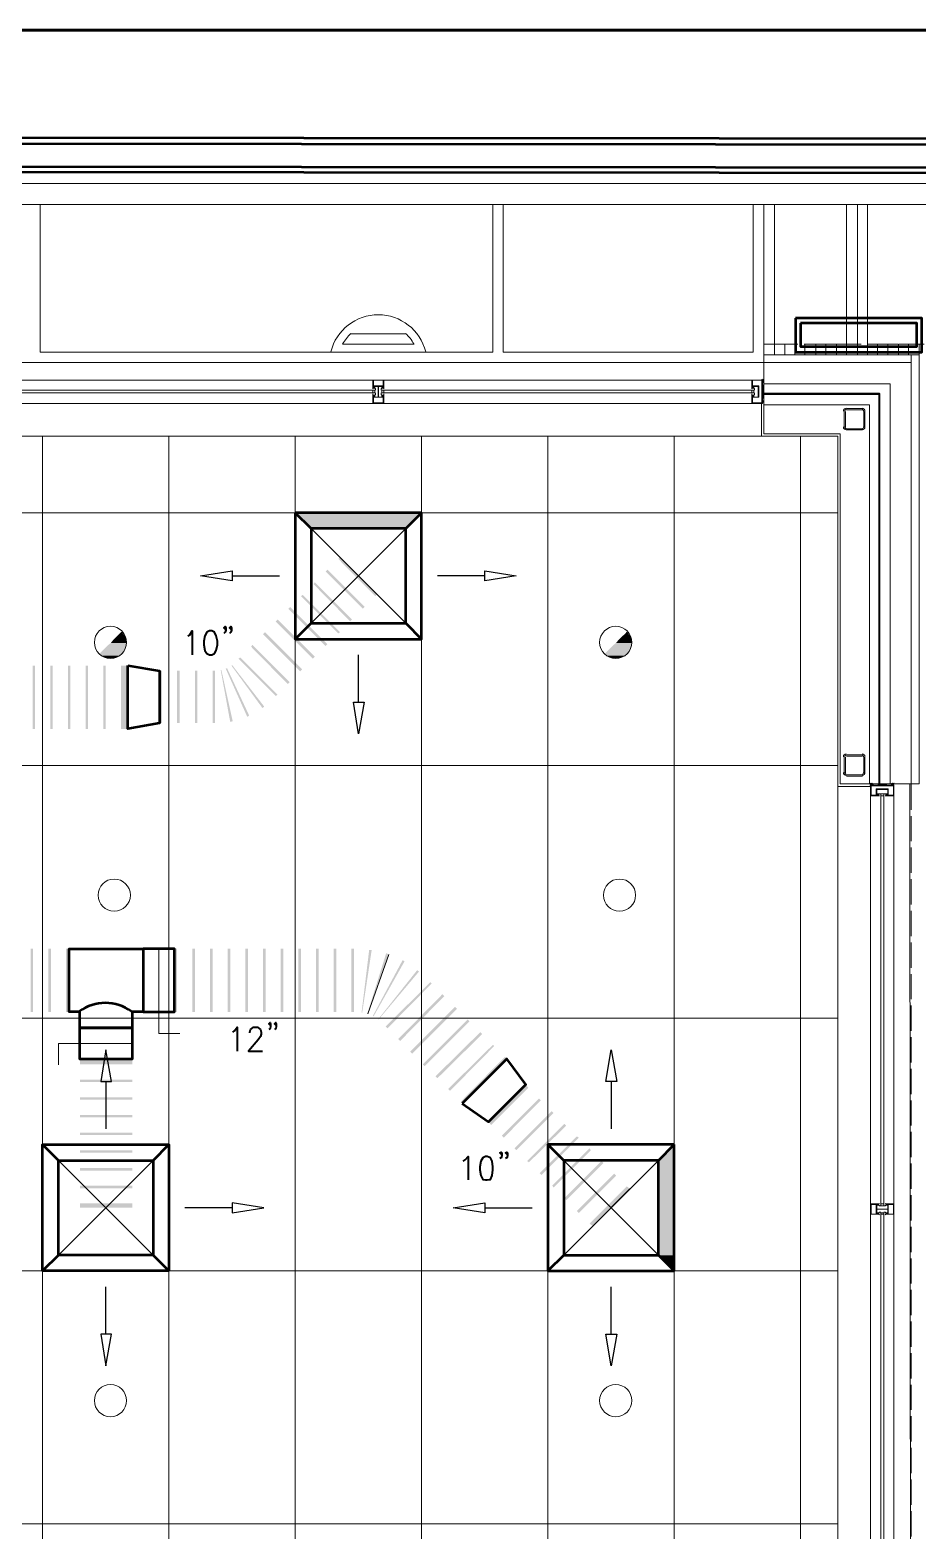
# Model space of a CAD drawing. Header units: inches. Extents: x 5 to 516, y -193 to 129.
# Drawn here: x 462.66 to 476.71, y -123.39 to -99.64 of the extents above; entities that cross this region are included whole.
import ezdxf

# ---------------------------------------------------------------- set-up
doc = ezdxf.new("R2010")
doc.units = ezdxf.units.IN
doc.header["$MEASUREMENT"] = 0
doc.linetypes.add('PDF_IMPORT', pattern=[1, 0.8, -0.2])
doc.layers.add('PDF10_Geometry', color=7, linetype='Continuous')
doc.layers.add('PDF10_Solid Fills', color=7, linetype='Continuous')

msp = doc.modelspace()

# ---------------------------------------------------------------- hatches: boundary and pattern name
at = {"layer": 'PDF10_Solid Fills', "true_color": 0xb3b3b3, "transparency": 33554559}
for points in [[(468.6050852, -107.5282128), (468.8550751, -107.278223), (466.8551563, -107.278223), (467.1051461, -107.5282128)], [(472.8549126, -119.0277492), (472.8549126, -117.2778203), (472.6049228, -117.5278101), (472.6049228, -119.0277492)]]:
    msp.add_hatch(color=253, dxfattribs=at).paths.add_polyline_path(points)
at = {"layer": 'PDF10_Solid Fills', "transparency": 33554559}
h = msp.add_hatch(color=256, dxfattribs=at)
h.paths.add_polyline_path([(467.9251128, -108.7981647), (467.9551116, -108.7681659), (467.3651356, -108.1781898), (467.3351368, -108.2081886)])
h.paths.add_polyline_path([(467.1451445, -108.4081805), (467.725121, -108.9981565), (467.7551197, -108.9681578), (467.1651437, -108.3781817)])
h.paths.add_polyline_path([(468.1251047, -108.5981728), (468.1551035, -108.568174), (467.5651274, -107.978198), (467.5351287, -108.0081967)])
h = msp.add_hatch(color=256, dxfattribs=at)
h.paths.add_polyline_path([(466.935153, -109.7881211), (466.9651518, -109.7581223), (466.3751758, -109.1681462), (466.345177, -109.198145)])
h.paths.add_polyline_path([(466.1551847, -109.3981369), (466.7351612, -109.9881129), (466.7651599, -109.9581142), (466.1751839, -109.3681381)])
h.paths.add_polyline_path([(467.1351449, -109.5881292), (467.1651437, -109.5581304), (466.5751677, -108.9681544), (466.5451689, -108.9981532)])
h.paths.add_polyline_path([(467.3351368, -109.3881373), (467.3651356, -109.3581385), (466.7751595, -108.7681625), (466.7451607, -108.7981613)])
for points in [[(466.9451526, -108.5981694), (467.5351287, -109.1881454), (467.5651274, -109.1681462), (466.9751514, -108.5781702)], [(462.6953252, -109.6981247), (462.6953252, -110.6980841), (462.7353236, -110.6980841), (462.7353236, -109.6981247)], [(462.9753138, -109.6981247), (462.9753138, -110.6980841), (463.0153122, -110.6980841), (463.0153122, -109.6981247)], [(463.2553025, -109.6981247), (463.2553025, -110.6980841), (463.2953009, -110.6980841), (463.2953009, -109.6981247)], [(463.5352911, -109.6981247), (463.5352911, -110.6980841), (463.5752895, -110.6980841), (463.5752895, -109.6981247)], [(463.8152797, -109.6981247), (463.8152797, -110.6980841), (463.8552781, -110.6980841), (463.8552781, -109.6981247)], [(464.0952684, -109.6981247), (464.0952684, -110.6980841), (464.2052639, -110.6980841), (464.2052639, -109.6981247)], [(465.755201, -109.7481261), (466.0951871, -110.5080952), (466.1251859, -110.488096), (465.7752001, -109.7381265)], [(465.8451973, -109.6981281), (466.3351774, -110.3681009), (466.3651762, -110.3481017), (465.8551969, -109.6881285)], [(465.9551928, -109.5881326), (466.5451689, -110.1781086), (466.5751677, -110.1581094), (465.9851916, -109.5681334)], [(464.7052436, -109.7781215), (464.7052436, -110.6080878), (464.745242, -110.6080878), (464.745242, -109.7781215)], [(464.9852322, -109.7781215), (464.9852322, -110.6080878), (465.0252306, -110.6080878), (465.0252306, -109.7781215)], [(465.2652209, -109.7781215), (465.2652209, -110.6080878), (465.3052192, -110.6080878), (465.3052192, -109.7781215)], [(465.5452095, -109.7781215), (465.5452095, -110.6080878), (465.5852079, -110.6080878), (465.5852079, -109.7781215)], [(465.6752042, -109.7681253), (465.8251981, -110.588092), (465.8651965, -110.5780924), (465.6852038, -109.7681253)], [(462.6653264, -114.1779428), (462.6653264, -115.1779022), (462.7053248, -115.1779022), (462.7053248, -114.1779428)], [(462.9453151, -114.1779428), (462.9453151, -115.1779022), (462.9853134, -115.1779022), (462.9853134, -114.1779428)], [(463.2253037, -114.1779428), (463.2253037, -115.1779022), (463.2753017, -115.1779022), (463.2753017, -114.1779428)], [(464.9452338, -114.1779428), (464.9452338, -115.1779022), (464.9852322, -115.1779022), (464.9852322, -114.1779428)], [(465.2252225, -114.1779428), (465.2252225, -115.1779022), (465.2652209, -115.1779022), (465.2652209, -114.1779428)], [(465.5052111, -114.1779428), (465.5052111, -115.1779022), (465.5452095, -115.1779022), (465.5452095, -114.1779428)], [(465.7851997, -114.1779428), (465.7851997, -115.1779022), (465.8251981, -115.1779022), (465.8251981, -114.1779428)], [(466.0651884, -114.1779428), (466.0651884, -115.1779022), (466.1051867, -115.1779022), (466.1051867, -114.1779428)], [(466.345177, -114.1779428), (466.345177, -115.1779022), (466.3851754, -115.1779022), (466.3851754, -114.1779428)], [(466.6251656, -114.1779428), (466.6251656, -115.1779022), (466.665164, -115.1779022), (466.665164, -114.1779428)], [(466.9051543, -114.1779428), (466.9051543, -115.1779022), (466.9451526, -115.1779022), (466.9451526, -114.1779428)], [(467.1851429, -114.1779428), (467.1851429, -115.1779022), (467.2251413, -115.1779022), (467.2251413, -114.1779428)], [(467.4651315, -114.1779428), (467.4651315, -115.1779022), (467.5051299, -115.1779022), (467.5051299, -114.1779428)], [(467.7451201, -114.1779428), (467.7451201, -115.1779022), (467.7851185, -115.1779022), (467.7851185, -114.1779428)], [(468.0251088, -114.1979488), (467.9051136, -115.1879086), (467.9151132, -115.1879086), (468.0651071, -114.1979488)], [(468.2950978, -114.2479433), (467.99511, -115.2079044), (468.0051096, -115.2079044), (468.3350962, -114.2679425)], [(468.5550872, -114.3579423), (468.0851063, -115.2379065), (468.0951059, -115.2479061), (468.585086, -114.3779415)], [(468.7850779, -114.5179358), (468.1651031, -115.2979041), (468.1751027, -115.2979041), (468.8150767, -114.537935)], [(468.9950694, -114.7079247), (468.2850982, -115.4078962), (468.315097, -115.437895), (469.0150686, -114.7279238)], [(470.1750215, -115.8878767), (469.4750499, -116.5978479), (469.4950491, -116.6278467), (470.2050202, -115.9178755)], [(463.4452948, -116.0078719), (464.2752611, -116.0078719), (464.2752611, -115.9278751), (463.4452948, -115.9278751)], [(463.4452948, -116.2878605), (464.2752611, -116.2878605), (464.2752611, -116.2478621), (463.4452948, -116.2478621)], [(470.5050081, -116.3278589), (469.915032, -116.9178349), (469.9550304, -116.9678329), (470.5450064, -116.3778568)], [(463.4452948, -116.5678491), (464.2752611, -116.5678491), (464.2752611, -116.5278507), (463.4452948, -116.5278507)], [(463.4452948, -116.8478378), (464.2752611, -116.8478378), (464.2752611, -116.8078394), (463.4452948, -116.8078394)], [(463.4452948, -117.1278264), (464.2752611, -117.1278264), (464.2752611, -117.087828), (463.4452948, -117.087828)], [(471.3149752, -117.1478256), (470.7249991, -117.727802), (470.7549979, -117.7578008), (471.3449739, -117.1678248)], [(471.514967, -117.3378145), (470.924991, -117.9277905), (470.9449902, -117.9577893), (471.5349662, -117.3678132)], [(463.4452948, -117.407815), (464.2752611, -117.407815), (464.2752611, -117.3678166), (463.4452948, -117.3678166)], [(463.4452948, -117.6878036), (464.2752611, -117.6878036), (464.2752611, -117.6478053), (463.4452948, -117.6478053)], [(463.4452948, -117.9677923), (464.2752611, -117.9677923), (464.2752611, -117.9277939), (463.4452948, -117.9277939)], [(472.1049431, -117.9377901), (471.514967, -118.5277661), (471.564965, -118.5677645), (472.154941, -117.9777885)], [(463.4452948, -118.2777831), (464.2752611, -118.2777831), (464.2752611, -118.2077859), (463.4452948, -118.2077859)]]:
    msp.add_hatch(color=256, dxfattribs=at).paths.add_polyline_path(points)
at = {"layer": 'PDF10_Solid Fills', "true_color": 0x4d4d4d, "transparency": 33554559}
for points in [[(464.1652655, -109.2381434), (464.105268, -109.1581467), (463.9752732, -109.2881414), (464.1752651, -109.2881414)], [(472.1649406, -109.2381434), (472.1049431, -109.1581467), (472.0749443, -109.198145), (472.0249463, -109.2381434), (471.9749484, -109.2881414), (472.1749402, -109.2881414)], [(464.1652655, -109.4281391), (463.8352789, -109.4281391), (463.7552822, -109.5081358), (463.7952805, -109.5381346), (464.0652696, -109.5381346), (464.105268, -109.5081358)], [(464.1852647, -109.3381393), (463.9352749, -109.3381393), (463.8852769, -109.3781377), (463.8352789, -109.4281357), (464.1652655, -109.4281357), (464.1752651, -109.3781377)], [(464.1752651, -109.2881448), (463.9752732, -109.2881448), (463.9352749, -109.3381427), (464.1852647, -109.3381427)], [(472.1649406, -109.4281391), (471.834954, -109.4281391), (471.7549573, -109.5081358), (471.7949557, -109.5381346), (472.0749443, -109.5381346), (472.1049431, -109.5081358)], [(472.1849398, -109.3381393), (471.93495, -109.3381393), (471.884952, -109.3781377), (471.834954, -109.4281357), (472.1649406, -109.4281357), (472.1749402, -109.3781377)], [(472.1749402, -109.2881448), (471.9749484, -109.2881448), (471.93495, -109.3381427), (472.1849398, -109.3381427)], [(464.0652696, -109.5381312), (463.7952805, -109.5381312), (463.8352789, -109.56813), (464.0252712, -109.56813)], [(463.8352789, -109.5681334), (463.9352749, -109.5881326), (463.9752732, -109.578133), (464.0252712, -109.5681334)], [(472.0749443, -109.5381312), (471.7949557, -109.5381312), (471.834954, -109.56813), (472.0249463, -109.56813)], [(471.834954, -109.5681334), (471.93495, -109.5881326), (471.9749484, -109.578133), (472.0249463, -109.5681334)]]:
    msp.add_hatch(color=251, dxfattribs=at).paths.add_polyline_path(points)
at = {"layer": 'PDF10_Solid Fills', "transparency": 33554559}
h = msp.add_hatch(color=256, dxfattribs=at)
h.paths.add_polyline_path([(469.7850373, -115.4978892), (469.0750661, -116.1978608), (469.1050649, -116.2278595), (469.8150361, -115.527888)])
h.paths.add_polyline_path([(469.3850535, -115.0979054), (468.6750824, -115.8078766), (468.7050812, -115.8378754), (469.4150523, -115.1279042)])
h.paths.add_polyline_path([(469.1850617, -114.8979136), (468.4850901, -115.6078847), (468.5150889, -115.6378835), (469.2150604, -114.9279123)])
h.paths.add_polyline_path([(469.5850454, -115.2978973), (468.8750742, -116.0078685), (468.905073, -116.0378673), (469.6150442, -115.3278961)])
h.paths.add_polyline_path([(469.9850292, -115.6978811), (469.275058, -116.3978526), (469.3050568, -116.4278514), (470.0050284, -115.7178803)])
h = msp.add_hatch(color=256, dxfattribs=at)
h.paths.add_polyline_path([(470.9149914, -116.7478418), (470.3250154, -117.3378179), (470.3550141, -117.3678166), (470.9449902, -116.7778406)])
h.paths.add_polyline_path([(470.7149995, -116.5478499), (470.1250235, -117.137826), (470.1550223, -117.1678248), (470.7449983, -116.5778487)])
h.paths.add_polyline_path([(471.1149833, -116.9478337), (470.5250072, -117.5378097), (470.555006, -117.5578089), (471.1449821, -116.9778325)])
h = msp.add_hatch(color=256, dxfattribs=at)
h.paths.add_polyline_path([(471.9049512, -117.7377982), (471.3149752, -118.3277743), (471.3449739, -118.357773), (471.93495, -117.767797)])
h.paths.add_polyline_path([(471.7049593, -117.5378063), (471.1149833, -118.1277824), (471.1449821, -118.1577812), (471.7349581, -117.5678051)])

# ---------------------------------------------------------------- linework, layer by layer
at = {"layer": 'PDF10_Geometry', "lineweight": 60}
msp.add_lwpolyline([(492.0841215, -99.6385468), (357.0896039, -99.6385468), (357.0896039, -189.6248923), (492.0841215, -189.6248923)], dxfattribs=at)
at = {"layer": 'PDF10_Geometry', "lineweight": 50}
for points in [[(427.5267501, -101.8584431), (480.1446132, -101.8984415), (480.1446132, -101.3584634), (427.5267501, -101.318465)], [(480.0646215, -101.8184447), (427.6167515, -101.7784464), (427.6167515, -101.4084614), (480.0646215, -101.4484598)], [(474.7748346, -104.1983481), (474.7748346, -104.7383262), (476.7747534, -104.7383262), (476.7747534, -104.1983481)], [(474.8548314, -104.2783448), (474.8548314, -104.6483298), (476.6947567, -104.6483298), (476.6947567, -104.2783448)], [(466.8551563, -107.278223), (466.8551563, -109.2781418), (468.8550751, -109.2781418), (468.8550751, -107.278223)], [(467.1051461, -107.5282162), (467.1051461, -109.0281553), (468.6050852, -109.0281553), (468.6050852, -107.5282162)], [(464.2052639, -109.6981247), (464.7052436, -109.7781215), (464.7052436, -110.6080878), (464.2052639, -110.6980841)], [(464.4452542, -115.1779022), (464.2752611, -115.1779022), (464.2752611, -115.427892), (463.4452948, -115.427892), (463.4452948, -115.1779022), (463.2753017, -115.1779022), (463.2753017, -114.1779428), (464.4452542, -114.1779428)], [(464.4452542, -115.1779022), (464.9452338, -115.1779022), (464.9452338, -114.1779428), (464.4452542, -114.1779428)], [(463.4452948, -115.4278954), (464.2752611, -115.4278954), (464.2752611, -115.9278751), (463.4452948, -115.9278751)], [(469.4950491, -116.6278467), (469.915032, -116.9178349), (470.5050081, -116.3278589), (470.2050202, -115.9178755)], [(464.8552375, -119.2777425), (462.8553187, -119.2777425), (462.8553187, -117.2778237), (464.8552375, -117.2778237)], [(472.8549126, -117.2778237), (470.8549938, -117.2778237), (470.8549938, -119.2777425), (472.8549126, -119.2777425)], [(464.6052477, -119.0277492), (463.1053086, -119.0277492), (463.1053086, -117.5278101), (464.6052477, -117.5278101)], [(472.6049228, -117.5278101), (471.1049837, -117.5278101), (471.1049837, -119.0277492), (472.6049228, -119.0277492)]]:
    msp.add_lwpolyline(points, close=True, dxfattribs=at)
at = {"layer": 'PDF10_Geometry', "color": 251, "lineweight": 13, "true_color": 0x4d4d4d}
for points in [[(427.5267501, -104.8983197), (427.5267501, -101.8984415), (427.5267501, -101.8184447), (436.5263846, -101.8184447), (436.5263846, -101.8984415), (479.6046351, -101.8984415), (479.6046351, -139.2369251), (479.6946315, -139.2369251), (479.6946315, -148.2365596), (476.6047569, -148.2365596)], [(474.3148533, -102.068438), (436.526388, -102.068438)], [(474.274855, -102.068438), (479.444645, -102.068438), (479.444645, -139.2369285)], [(436.5263846, -102.3984212), (479.1046554, -102.3984212), (479.1046554, -139.2369251)], [(462.8153203, -102.3984212), (462.8153203, -104.7383262), (469.9850292, -104.7383262), (469.9850292, -102.3984212)], [(474.1048619, -102.3984212), (474.1048619, -104.7383262), (470.1450227, -104.7383262), (470.1450227, -102.3984212)], [(474.274855, -104.6083348), (474.274855, -102.3984246)], [(474.4448481, -104.6083348), (474.4448481, -102.3984246)], [(475.5848018, -102.3984212), (475.5848018, -104.6083314)], [(475.7547949, -104.6083348), (475.7547949, -102.3984246)], [(475.9147884, -104.6083348), (475.9147884, -102.3984246)], [(467.7351205, -104.4483413), (468.6050852, -104.4483413)], [(467.4251331, -104.7383262), (468.9250722, -104.7383262)], [(436.6063813, -104.8983197), (474.4448447, -104.8983197)], [(473.9848667, -106.0682755), (437.0663661, -106.0682755)], [(474.2348566, -106.0682755), (456.3555827, -106.0682755)], [(462.8553187, -106.0682755), (462.8553187, -143.9067388)], [(464.8552375, -106.0682755), (464.8552375, -143.9067388)], [(466.8551563, -106.0682755), (466.8551563, -143.9067388)], [(468.8550751, -106.0682755), (468.8550751, -143.9067388)], [(470.8549938, -106.0682755), (470.8549938, -138.6969504)], [(472.8549126, -106.0682755), (472.8549126, -138.6969504)], [(474.8548314, -106.0682755), (474.8548314, -138.6969504)], [(437.0663627, -107.278223), (475.444804, -107.278223)], [(437.0663627, -111.2780606), (475.444804, -111.2780606)], [(475.4448074, -111.6080505), (475.4448074, -138.6969504), (470.1950206, -138.6969504)], [(476.6047603, -139.2369319), (476.5847611, -111.5680556)], [(449.3558636, -115.2779049), (475.444804, -115.2779049)], [(456.8555624, -119.2777425), (475.4448074, -119.2777425)]]:
    msp.add_lwpolyline(points, dxfattribs=at)
msp.add_lwpolyline([(467.7374704, -104.4404678, 0.0827216038), (467.6051258, -104.6083348), (468.7350799, -104.6083348)], format="xyb", dxfattribs=at)
at = {"layer": 'PDF10_Geometry', "linetype": 'PDF_IMPORT', "lineweight": 13, "ltscale": 0.49998}
for points in [[(428.2267217, -104.8983197), (474.274855, -104.8983197), (474.274855, -104.718327)], [(474.4148493, -104.6083348), (476.9047481, -104.6083348), (476.9047481, -111.5680488), (476.8447506, -111.5680488)], [(476.6047603, -111.5780484), (476.6047603, -148.0565737)]]:
    msp.add_lwpolyline(points, dxfattribs=at)
at = {"layer": 'PDF10_Geometry', "lineweight": 13}
for points in [[(474.4448481, -104.7783245), (474.4448481, -104.6083314), (474.274855, -104.6083314), (474.274855, -104.7783245)], [(474.7648351, -104.7783245), (474.7648351, -104.6083314), (474.6048416, -104.6083314), (474.6048416, -104.7783245)], [(475.0948217, -104.7783245), (475.0948217, -104.6083314), (474.9248286, -104.6083314), (474.9248286, -104.7783245)], [(475.4248083, -104.7783245), (475.4248083, -104.6083314), (475.2548152, -104.6083314), (475.2548152, -104.7783245)], [(475.7547949, -104.7783245), (475.7547949, -104.6083314), (475.5848018, -104.6083314), (475.5848018, -104.7783245)], [(476.0747819, -104.7783245), (476.0747819, -104.6083314), (475.9147884, -104.6083314), (475.9147884, -104.7783245)], [(476.4047685, -104.7783245), (476.4047685, -104.6083314), (476.2347754, -104.6083314), (476.2347754, -104.7783245)], [(476.7347551, -104.7783245), (476.7347551, -104.6083314), (476.564762, -104.6083314), (476.564762, -104.7783245)], [(476.6047603, -104.8983197), (476.6047603, -104.7783245), (474.274855, -104.7783245), (474.274855, -104.8983197)], [(476.7347551, -104.7783245), (476.6047603, -104.7783245), (476.6047603, -111.5680488), (476.7347551, -111.5680488)], [(474.2548558, -105.5082983), (474.274855, -105.5082983), (474.2548558, -105.21831), (474.274855, -105.21831)], [(468.1151051, -105.3783002), (468.1151051, -105.3383018), (462.2253443, -105.3383018), (462.2253443, -105.3783002)], [(468.2251006, -105.3783002), (468.2251006, -105.3383018), (474.1148615, -105.3383018), (474.1148615, -105.3783002)], [(475.4848058, -111.448057), (475.4848058, -111.0680725)], [(476.0047847, -111.5880514), (476.0047847, -111.5680522), (476.2947729, -111.5880514), (476.2947729, -111.5680522)], [(476.0647823, -118.2377813), (476.094781, -118.2377813), (476.094781, -118.2277817), (476.0747819, -118.2277817), (476.0847814, -118.2277817), (476.0847814, -118.2377813)], [(476.2047766, -118.2277817), (476.2047766, -118.2377813), (476.2347754, -118.2377813), (476.2147762, -118.2377813), (476.2147762, -118.2277817), (476.2247758, -118.2277817)], [(476.244775, -118.2977755), (476.244775, -118.3777722), (476.3247717, -118.3777722), (476.3247717, -118.2277783), (476.244775, -118.2277783)], [(476.0647823, -118.2977755), (476.2347754, -118.2977755)], [(476.2047766, -118.3777722), (476.2247758, -118.3777722), (476.2247758, -118.3677726), (476.2147762, -118.3677726), (476.2147762, -118.357773), (476.2347754, -118.357773), (476.2047766, -118.357773)]]:
    msp.add_lwpolyline(points, close=True, dxfattribs=at)
for points in [[(475.9447871, -111.5680522), (476.6047603, -111.5680522), (476.6047603, -104.898323), (474.274855, -104.898323), (474.274855, -105.5682958)], [(468.0851063, -105.1783083), (462.2553431, -105.1783083)], [(468.0851063, -105.3083064), (468.0851063, -105.1783117), (468.2550994, -105.1783117), (468.2550994, -105.3083064)], [(468.2450998, -105.2683046), (468.2450998, -105.1783083), (468.0951059, -105.1783083), (468.0951059, -105.2683046), (468.1751027, -105.2683046)], [(468.2550994, -105.1783083), (474.0848627, -105.1783083)], [(474.0848627, -105.3083064), (474.0848627, -105.1783117), (474.2548558, -105.1783117), (474.2548558, -105.5482966), (474.0848627, -105.5482966), (474.0848627, -105.4183019)], [(474.0948623, -105.4482973), (474.0948623, -105.5382937), (474.2448562, -105.5382937), (474.2448562, -105.1783083), (474.0948623, -105.1783083), (474.0948623, -105.2683046), (474.1948582, -105.2683046)], [(474.274855, -105.1783083), (474.274855, -105.5482933)], [(468.0851063, -105.3982993), (468.0851063, -105.4182985), (468.0851063, -105.5482933), (462.2553431, -105.5482933)], [(468.0851063, -105.2783042), (468.1051055, -105.2783042), (468.1051055, -105.2983034), (468.0951059, -105.2983034), (468.0951059, -105.2883038), (468.0951059, -105.308303), (468.1151051, -105.308303), (468.1151051, -105.2783042), (468.1651031, -105.2783042), (468.1651031, -105.4482973)], [(468.0851063, -105.3183026), (468.0851063, -105.308303)], [(468.0851063, -105.3383018), (468.0851063, -105.3783002)], [(468.2550994, -105.4483007), (468.2351002, -105.4483007), (468.2351002, -105.4283015), (468.2450998, -105.4283015), (468.2450998, -105.4383011), (468.2450998, -105.4183019), (468.2251006, -105.4183019), (468.2251006, -105.4483007), (468.1751027, -105.4483007), (468.0951059, -105.4483007), (468.0951059, -105.5382971), (468.2450998, -105.5382971), (468.2450998, -105.4483007), (468.1651031, -105.4483007), (468.1151051, -105.4483007), (468.1151051, -105.4183019), (468.0951059, -105.4183019), (468.0951059, -105.4383011), (468.0951059, -105.4283015), (468.1051055, -105.4283015), (468.1051055, -105.4483007), (468.0851063, -105.4483007)], [(468.0951059, -105.4382977), (468.0951059, -105.4382977)], [(468.1251047, -105.3383018), (468.1251047, -105.3183026), (468.1151051, -105.308303)], [(468.1251047, -105.4083023), (468.1151051, -105.4183019)], [(468.1251047, -105.3783002), (468.1251047, -105.4082989)], [(468.2450998, -105.268308), (468.1651031, -105.268308)], [(468.2550994, -105.2783042), (468.2351002, -105.2783042), (468.2351002, -105.2983034), (468.2450998, -105.2983034), (468.2450998, -105.2883038), (468.2450998, -105.308303), (468.2251006, -105.308303), (468.2251006, -105.2783042), (468.1751027, -105.2783042), (468.1751027, -105.4482973)], [(468.2151011, -105.3383018), (468.2151011, -105.3183026), (468.2251006, -105.308303)], [(468.2151011, -105.3783002), (468.2151011, -105.4082989)], [(468.2151011, -105.4083023), (468.2251006, -105.4183019)], [(468.2450998, -105.4382977), (468.2450998, -105.4382977)], [(468.2550994, -105.3183026), (468.2550994, -105.308303)], [(468.2550994, -105.3383018), (468.2550994, -105.3783002)], [(468.2550994, -105.3982993), (468.2550994, -105.4182985), (468.2550994, -105.5482933)], [(474.0848627, -105.2783042), (474.1048619, -105.2783042), (474.1048619, -105.2983034)], [(474.0848627, -105.3183026), (474.0848627, -105.308303)], [(474.0848627, -105.3383018), (474.0848627, -105.3783002)], [(474.0848627, -105.3982993), (474.0848627, -105.4182985)], [(474.0848627, -105.4483007), (474.1048619, -105.4483007), (474.1048619, -105.4283015)], [(474.0948623, -105.4483007), (474.1948582, -105.4483007), (474.1948582, -105.268308)], [(474.0948623, -105.308303), (474.1148615, -105.308303), (474.1148615, -105.2783042), (474.1848586, -105.2783042), (474.1848586, -105.4482973)], [(474.0948623, -105.3083064), (474.0948623, -105.2883072), (474.1048619, -105.2883072), (474.1048619, -105.2983068)], [(474.1048619, -105.4282981), (474.1048619, -105.4382977), (474.0948623, -105.4382977), (474.0948623, -105.4182985), (474.1148615, -105.4182985), (474.1148615, -105.4482973)], [(474.124861, -105.3383018), (474.124861, -105.3183026), (474.1148615, -105.308303)], [(474.124861, -105.4083023), (474.1148615, -105.4183019)], [(474.1148615, -105.4483007), (474.1848586, -105.4483007)], [(474.124861, -105.3783002), (474.124861, -105.4082989)], [(476.2747737, -111.5680522), (476.2747737, -105.2383092), (474.274855, -105.2383092)], [(468.0851063, -105.5482966), (468.2550994, -105.5482966), (474.0848627, -105.5482966)], [(474.2348566, -105.5482966), (474.2348566, -106.0682755), (475.4448074, -106.0682755), (475.4448074, -111.6080505), (475.4848058, -111.6080505), (475.4448074, -111.6080505), (475.9647863, -111.6080505)], [(474.274855, -105.5482966), (474.274855, -105.5482966)], [(475.5448034, -105.678288), (475.5448034, -105.9282778)], [(475.5648026, -105.678288), (475.5648026, -105.9282778)], [(475.5848018, -105.6282934), (475.8347916, -105.6282934)], [(475.5848018, -105.6482926), (475.8347916, -105.6482926)], [(475.8547908, -105.678288), (475.8547908, -105.9282778)], [(475.87479, -105.678288), (475.87479, -105.9282778)], [(475.5848018, -105.9482804), (475.8347916, -105.9482804)], [(475.5848018, -105.9682796), (475.8347916, -105.9682796)], [(475.5448034, -111.1480692), (475.5448034, -111.3980591)], [(475.5648026, -111.1480692), (475.5648026, -111.3980591)], [(475.5848018, -111.1080709), (475.8347916, -111.1080709)], [(475.5848018, -111.12807), (475.8347916, -111.12807)], [(475.8547908, -111.1480692), (475.8547908, -111.3980591)], [(475.87479, -111.1480692), (475.87479, -111.3980591)], [(475.5848018, -111.4280579), (475.8347916, -111.4280579)], [(475.5848018, -111.448057), (475.8347916, -111.448057)], [(476.3347713, -111.5680522), (475.9647863, -111.5680522)], [(475.9647863, -111.5680522), (475.9647863, -111.5680522)], [(476.194777, -111.7580411), (476.2047766, -111.7580411), (476.3347713, -111.7580411), (476.3347713, -111.588048), (475.9647863, -111.588048), (475.9647863, -111.7580411), (476.094781, -111.7580411), (476.1047806, -111.7580411)], [(476.0547827, -111.7480415), (475.9747859, -111.7480415), (475.9747859, -111.5980476), (476.3247717, -111.5980476), (476.3247717, -111.7480415), (476.244775, -111.7480415), (476.244775, -111.6480455)], [(476.094781, -118.2177787), (475.9647863, -118.2177787), (475.9647863, -111.7580411)], [(476.0547827, -111.7480449), (476.0547827, -111.6480489), (476.244775, -111.6480489)], [(476.2347754, -111.6580451), (476.0647823, -111.6580451)], [(476.0647823, -111.6580485), (476.0647823, -111.7280457), (476.094781, -111.7280457), (476.094781, -111.7480449), (476.0747819, -111.7480449), (476.0847814, -111.7480449), (476.0847814, -111.7380453), (476.0647823, -111.7380453)], [(476.0647823, -111.7580411), (476.0647823, -111.7380419)], [(476.0747819, -111.7480449), (476.0747819, -111.7480449)], [(476.094781, -118.2377813), (476.1047806, -118.2477809), (476.1247798, -118.2477809), (476.1747778, -118.2477809), (476.1747778, -111.7280457), (476.1247798, -111.7280457), (476.1047806, -111.7280457), (476.094781, -111.7280457)], [(476.1247798, -111.7280457), (476.1247798, -118.2477809)], [(476.1747778, -111.7580411), (476.1247798, -111.7580411)], [(476.1747778, -111.7280457), (476.194777, -111.7280457), (476.2047766, -111.7280457)], [(476.2147762, -111.7480449), (476.2247758, -111.7480449), (476.2047766, -111.7480449), (476.2047766, -111.7280457), (476.2347754, -111.7280457), (476.2347754, -111.6580485)], [(476.2347754, -111.7580411), (476.2347754, -111.7380419), (476.2147762, -111.7380419), (476.2147762, -111.7480415)], [(476.3347713, -118.2177787), (476.3347713, -111.7580411)], [(464.695244, -114.1779428), (464.695244, -115.5178884), (465.0252306, -115.5178884)], [(464.2752611, -115.6778887), (463.1053086, -115.6778887), (463.1053086, -116.0178748)], [(475.9647863, -118.2177787), (475.9647863, -118.3777722), (476.094781, -118.3777722)], [(476.0547827, -118.2977755), (476.0547827, -118.3777722), (475.9747859, -118.3777722), (475.9747859, -118.2277783), (476.0547827, -118.2277783)], [(476.0547827, -118.2277817), (476.0547827, -118.2977789)], [(476.0647823, -118.2177787), (476.0647823, -118.2377779)], [(476.0647823, -118.2377847), (476.0647823, -118.2977823), (476.0647823, -118.3577798)], [(476.0747819, -118.2277817), (476.0747819, -118.2277817)], [(476.1047806, -118.2077825), (476.094781, -118.2177821)], [(476.1747778, -118.2177787), (476.1247798, -118.2177787)], [(476.1747778, -118.2477809), (476.194777, -118.2477809), (476.2047766, -118.2377813)], [(476.194777, -118.2077825), (476.2047766, -118.2177821)], [(476.2047766, -118.2177787), (476.3347713, -118.2177787), (476.3347713, -118.3777722), (476.2047766, -118.3777722)], [(476.2347754, -118.2177787), (476.2347754, -118.2377779)], [(476.2347754, -118.2377847), (476.2347754, -118.2977823), (476.2347754, -118.3577798)], [(475.9647863, -118.3777722), (475.9647863, -124.8475095)], [(476.0647823, -118.3777722), (476.0647823, -118.357773), (476.094781, -118.357773), (476.094781, -118.3777722), (476.0747819, -118.3777722), (476.0747819, -118.3677726), (476.0847814, -118.3677726)], [(476.0847814, -118.367776), (476.0847814, -118.3577764), (476.0647823, -118.3577764)], [(476.1247798, -118.3477768), (476.1047806, -118.3477768), (476.094781, -118.3577764)], [(476.1047806, -118.3877752), (476.094781, -118.3777756)], [(476.1747778, -118.3577764), (476.1747778, -124.8675121), (476.1247798, -124.8675121), (476.1247798, -118.3577764)], [(476.1747778, -118.3577798), (476.1247798, -118.3577798)], [(476.1747778, -118.3777722), (476.1247798, -118.3777722)], [(476.1747778, -118.3477768), (476.194777, -118.3477768), (476.2047766, -118.3577764)], [(476.194777, -118.3877752), (476.2047766, -118.3777756)], [(476.2347754, -118.3777722), (476.2347754, -118.357773)], [(476.3347713, -118.3777722), (476.3347713, -124.8475095)]]:
    msp.add_lwpolyline(points, dxfattribs=at)
at = {"layer": 'PDF10_Geometry', "lineweight": 40}
for points in [[(474.274855, -105.3982993), (476.1047806, -105.3982993)], [(476.1047806, -111.5680522), (476.1047806, -105.3983027), (474.274855, -105.3983027)], [(465.1552253, -109.2281472), (465.1852241, -109.208148), (465.2252225, -109.1481505), (465.2252225, -109.528135)], [(465.755201, -109.0981491), (465.7452014, -109.1181483), (465.7252022, -109.0981491), (465.7452014, -109.0781499), (465.755201, -109.0981491), (465.755201, -109.1381475), (465.7452014, -109.1681462), (465.7252022, -109.1881454)], [(465.8451973, -109.0981491), (465.8351977, -109.1181483), (465.8151985, -109.0981491), (465.8351977, -109.0781499), (465.8451973, -109.0981491), (465.8451973, -109.1381475), (465.8351977, -109.1681462), (465.8151985, -109.1881454)], [(465.8651965, -115.4978892), (465.8951953, -115.47789), (465.9351936, -115.4178924), (465.9351936, -115.797877)], [(466.1351855, -115.5078922), (466.1351855, -115.4978926), (466.1451851, -115.4578942), (466.1651843, -115.437895), (466.1951831, -115.4178958), (466.2551806, -115.4178958), (466.2851794, -115.437895), (466.3051786, -115.4578942), (466.3151782, -115.4978926), (466.3151782, -115.5278914), (466.3051786, -115.5678897), (466.2651802, -115.6178877), (466.1151863, -115.7978804), (466.3351774, -115.7978804)], [(466.4651721, -115.3678979), (466.4551725, -115.387897), (466.4351733, -115.3678979), (466.4551725, -115.3478987), (466.4651721, -115.3678979), (466.4651721, -115.4078962), (466.4551725, -115.437895), (466.4351733, -115.4578942)], [(466.5551685, -115.3678979), (466.5451689, -115.387897), (466.5251697, -115.3678979), (466.5451689, -115.3478987), (466.5551685, -115.3678979), (466.5551685, -115.4078962), (466.5451689, -115.437895), (466.5251697, -115.4578942)], [(469.5150483, -117.5378063), (469.545047, -117.5178072), (469.595045, -117.4678092), (469.595045, -117.8377942)], [(470.1250235, -117.407815), (470.1150239, -117.4278142), (470.0950247, -117.407815), (470.1150239, -117.3978154), (470.1250235, -117.407815), (470.1250235, -117.4478134), (470.1150239, -117.4878118), (470.0950247, -117.4978114)], [(470.2150198, -117.407815), (470.2050202, -117.4278142), (470.185021, -117.407815), (470.2050202, -117.3978154), (470.2150198, -117.407815), (470.2150198, -117.4478134), (470.2050202, -117.4878118), (470.185021, -117.4978114)]]:
    msp.add_lwpolyline(points, dxfattribs=at)
at = {"layer": 'PDF10_Geometry', "lineweight": 13}
msp.add_lwpolyline([(474.2735647, -105.5359947, 0.7731613117), (474.244531, -105.5360033, -0.7742274405), (474.2735647, -105.5359947)], format="xyb", dxfattribs=at)
at = {"layer": 'PDF10_Geometry', "lineweight": 0}
msp.add_lwpolyline([(474.274855, -105.5682958), (474.274855, -106.0282772), (475.4848058, -106.0282772), (475.4848058, -111.5680522), (475.9447871, -111.5680522), (475.9447871, -105.5682958)], close=True, dxfattribs=at)
at = {"layer": 'PDF10_Geometry', "lineweight": 50}
for points in [[(467.1051461, -107.5282162), (466.8551563, -107.2782264)], [(468.6050852, -107.5282162), (468.8550751, -107.2782264)], [(467.1051461, -109.0281553), (466.8551563, -109.2781452)], [(468.6050852, -109.0281553), (468.8550751, -109.2781452)], [(463.1053086, -117.5278101), (462.8553187, -117.2778203)], [(464.6052477, -117.5278101), (464.8552375, -117.2778203)], [(471.1049837, -117.5278101), (470.8549938, -117.2778203)], [(472.6049228, -117.5278101), (472.8549126, -117.2778203)], [(463.1053086, -119.0277492), (462.8553187, -119.2777391)], [(464.6052477, -119.0277492), (464.8552375, -119.2777391)], [(471.1049837, -119.0277492), (470.8549938, -119.2777391)], [(472.6049228, -119.0277492), (472.8549126, -119.2777391)]]:
    msp.add_lwpolyline(points, dxfattribs=at)
at = {"layer": 'PDF10_Geometry', "color": 253, "lineweight": 25, "true_color": 0xb3b3b3}
for points in [[(468.6050852, -109.0281553), (467.1051461, -107.5282162)], [(468.6050852, -107.5282162), (467.1051461, -109.0281553)], [(465.8551969, -108.2781824), (466.6051664, -108.2781824)], [(469.8550345, -108.2781824), (469.1050649, -108.2781824)], [(467.8551157, -110.2781012), (467.8551157, -109.5281316)], [(463.8552781, -116.2778643), (463.8552781, -117.0278338)], [(471.8549532, -116.2778643), (471.8549532, -117.0278338)], [(463.1053086, -117.5278101), (464.6052477, -119.0277492)], [(464.6052477, -117.5278101), (463.1053086, -119.0277492)], [(471.1049837, -119.0277492), (472.6049228, -117.5278101)], [(472.6049228, -119.0277492), (471.1049837, -117.5278101)], [(465.8551969, -118.2777831), (465.1052273, -118.2777831)], [(469.8550345, -118.2777831), (470.605004, -118.2777831)], [(463.8552781, -120.2777019), (463.8552781, -119.5277323)], [(471.8549532, -120.2777019), (471.8549532, -119.5277323)]]:
    msp.add_lwpolyline(points, dxfattribs=at)
for points in [[(465.8551969, -108.3581791), (465.3552172, -108.2781824), (465.8551969, -108.1981856)], [(469.8550345, -108.1981856), (470.3550141, -108.2781824), (469.8550345, -108.3581791)], [(467.945112, -110.2781012), (467.8551157, -110.7780809), (467.7751189, -110.2781012)], [(463.9452745, -116.2778643), (463.8552781, -115.7778846), (463.7752814, -116.2778643)], [(471.7749565, -116.2778643), (471.8549532, -115.7778846), (471.9449496, -116.2778643)], [(465.8551969, -118.3577798), (466.3551766, -118.2777831), (465.8551969, -118.1977863)], [(469.8550345, -118.3577798), (469.3550548, -118.2777831), (469.8550345, -118.1977863)], [(463.7752814, -120.2777019), (463.8552781, -120.7776815), (463.9452745, -120.2777019)], [(471.9449496, -120.2777019), (471.8549532, -120.7776815), (471.7749565, -120.2777019)]]:
    msp.add_lwpolyline(points, close=True, dxfattribs=at)
at = {"layer": 'PDF10_Geometry', "lineweight": 40}
for points in [[(465.4952115, -109.1481505), (465.4552131, -109.1681496), (465.4252144, -109.2281472), (465.4052152, -109.308144), (465.4052152, -109.3681415), (465.4252144, -109.4581379), (465.4552131, -109.5081358), (465.4952115, -109.528135), (465.5352099, -109.528135), (465.5752083, -109.5081358), (465.605207, -109.4581379), (465.6252062, -109.3681415), (465.6252062, -109.308144), (465.605207, -109.2281472), (465.5752083, -109.1681496), (465.5352099, -109.1481505)], [(469.865034, -117.4678126), (469.8250357, -117.4878118), (469.7950369, -117.5378097), (469.7750377, -117.6278061), (469.7750377, -117.677804), (469.7950369, -117.7678004), (469.8250357, -117.827798), (469.865034, -117.8377975), (469.8950328, -117.8377975), (469.9450308, -117.827798), (469.9750296, -117.7678004), (469.9850292, -117.677804), (469.9850292, -117.6278061), (469.9750296, -117.5378097), (469.9450308, -117.4878118), (469.8950328, -117.4678126)]]:
    msp.add_lwpolyline(points, close=True, dxfattribs=at)
at = {"layer": 'PDF10_Geometry', "lineweight": 0}
for points in [[(464.2052639, -109.6981247), (464.2052639, -110.6980841)], [(463.2753017, -114.1779428), (463.2753017, -115.1779022)], [(468.3350962, -114.2679425), (468.0051096, -115.2079044)], [(463.4452948, -115.9278751), (464.2752611, -115.9278751)], [(472.154941, -117.9777885), (471.564965, -118.5677645)]]:
    msp.add_lwpolyline(points, dxfattribs=at)
at = {"layer": 'PDF10_Geometry', "color": 251, "lineweight": 13, "true_color": 0x4d4d4d}
msp.add_lwpolyline([(475.4448074, -123.27758), (456.8555624, -123.27758)], close=True, dxfattribs=at)
for centre in [(463.9290442, -109.3297741), (471.9290466, -109.3297741), (463.9890452, -113.3297744), (471.9890458, -113.3297744), (463.9290442, -121.329775), (471.9290466, -121.329775)]:
    msp.add_circle(centre, 0.254993, dxfattribs=at)
for centre, radius, start, end in [((468.1690456, -104.9197776), 0.7749722, 14.24954076, 165.75061864), ((468.1689486, -104.9198361), 0.6450928, 29.09251776, 47.99651388)]:
    msp.add_arc(centre, radius, start, end, dxfattribs=at)
at = {"layer": 'PDF10_Geometry', "lineweight": 13}
for centre, radius, start, end in [((474.2590495, -105.1697717), 0.0149982, 194.47404606, 345.46612292), ((474.2590495, -105.1797747), 0.0149982, 194.47404553, 345.4661221), ((474.2590495, -105.1897777), 0.0149982, 194.47404586, 345.46612312), ((474.2590498, -105.1597709), 0.0149999, 194.59749163, 345.43672508), ((474.2590493, -105.5197645), 0.0149982, 14.47404554, 165.46612338), ((474.2590493, -105.5297675), 0.0149982, 14.47404462, 165.46612273), ((475.5790545, -105.6697755), 0.0450018, 90.004587, 179.99541298), ((475.5790472, -105.6697682), 0.0249953, 89.99154585, 180.00845418), ((475.8290456, -105.6697738), 0.0450018, 0.00458698, 89.99541307), ((475.8290529, -105.6697665), 0.0249953, 359.99154552, 90.00845444), ((475.5790528, -105.9197666), 0.0450018, 180.00458694, 269.99541301), ((475.5790455, -105.9197739), 0.0249953, 179.99154564, 270.00845423), ((475.8290546, -105.9197722), 0.0249953, 269.9915459, 0.00845415), ((475.8290473, -105.9197649), 0.0450018, 270.00458692, 359.99541304), ((475.5790545, -111.1397737), 0.0450018, 90.00458689, 179.99541309), ((475.5790472, -111.1397665), 0.0249953, 89.99154581, 180.00845417), ((475.8290456, -111.1397721), 0.0450018, 0.00458699, 89.99541306), ((475.8290529, -111.1397648), 0.0249953, 359.99154594, 90.00845408), ((475.5790528, -111.3897649), 0.0450018, 180.00458698, 269.99541307), ((475.5790455, -111.3897722), 0.0249953, 179.99154551, 270.00845447), ((475.8290546, -111.3897772), 0.0249953, 269.99154587, 0.00845423), ((475.8290473, -111.38977), 0.0450018, 270.00458689, 359.99541305), ((475.9497856, -111.5730541), 0.0149999, 284.59749215, 75.43672431), ((475.9597932, -111.5730477), 0.0149982, 284.47404446, 75.52595497), ((475.9697928, -111.5730477), 0.0149982, 284.47404491, 75.52595452), ((475.9797924, -111.5730477), 0.0149982, 284.47404514, 75.52595467), ((476.309769, -111.5730529), 0.0149982, 104.47404584, 255.52595476), ((476.3197686, -111.5730529), 0.0149982, 104.47404599, 255.52595461), ((476.3297682, -111.5730529), 0.0149982, 104.47404517, 255.52595409), ((476.3397758, -111.5730532), 0.0149999, 104.59749168, 255.4367249)]:
    msp.add_arc(centre, radius, start, end, dxfattribs=at)
at = {"layer": 'PDF10_Geometry', "lineweight": 50}
msp.add_arc((463.8490496, -115.7297574), 0.6949584, 53.33253789, 126.66746211, dxfattribs=at)
at = {"layer": 'PDF10_Solid Fills', "color": 253, "true_color": 0xb3b3b3, "transparency": 33554559}
msp.add_solid([(472.8549126, -119.2777425), (472.6049228, -119.0277526), (472.8549126, -119.0277526)], dxfattribs=at)

doc.saveas('drawing.dxf')
